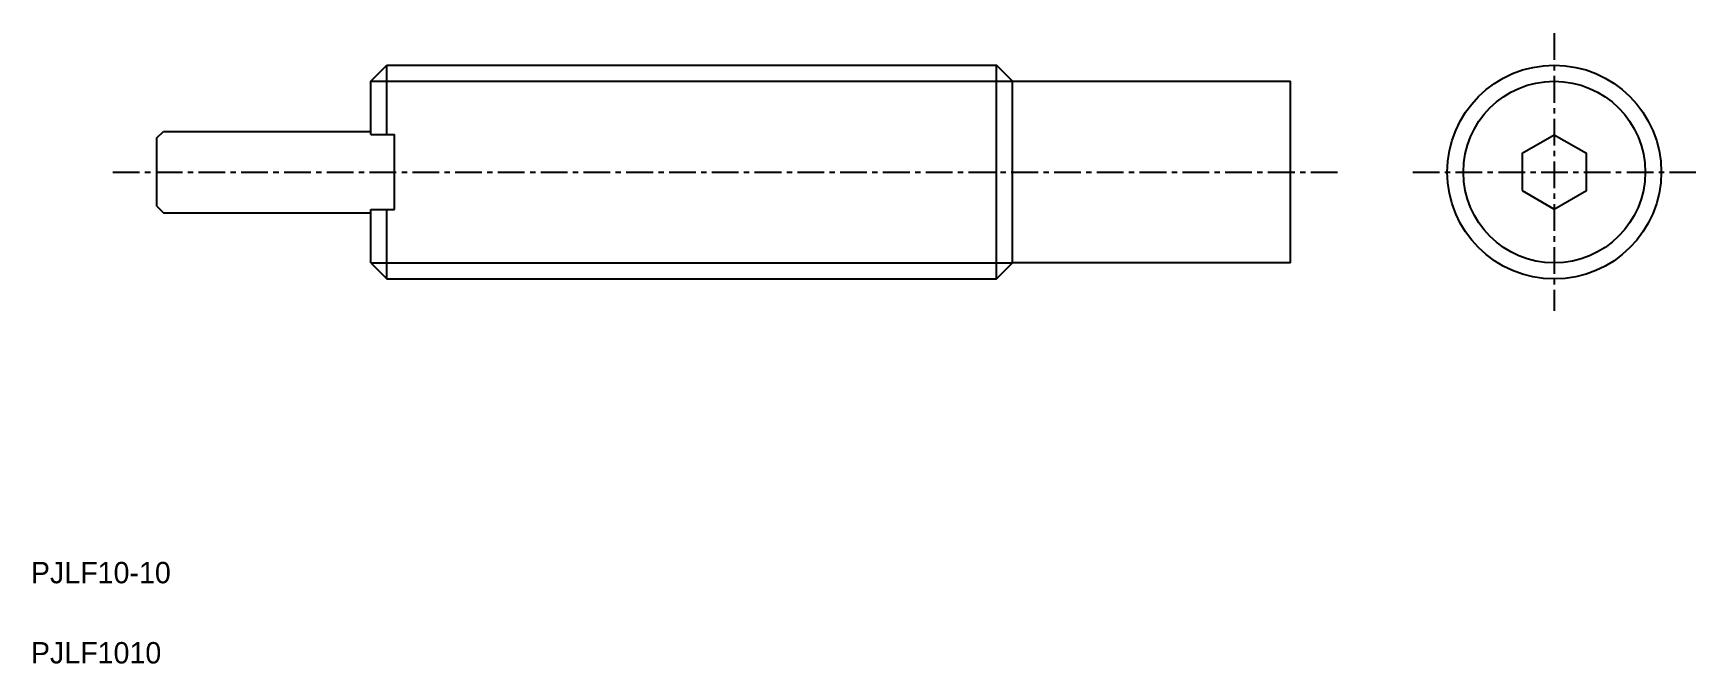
# Model space of a CAD drawing. Extents: x 6.6 to 84.3, y 6.5 to 36.
import ezdxf

# ---------------------------------------------------------------- set-up
doc = ezdxf.new("R2010")
doc.units = 0
doc.linetypes.add('CENTER', pattern=[2, 1.25, -0.25, 0.25, -0.25])
doc.layers.get('0').update_dxf_attribs({"linetype": 'CONTINUOUS'})
doc.layers.add('CENTER', color=1, linetype='CENTER')

msp = doc.modelspace()

# ---------------------------------------------------------------- linework, layer by layer
at = {"color": 7, "linetype": 'CONTINUOUS'}
for p, q in [((22.383, 33.718), (23.133, 34.468)), ((23.133, 34.468), (51.633, 34.468)), ((23.133, 31.218), (23.133, 34.468)), ((51.633, 24.468), (51.633, 34.468)), ((52.383, 33.718), (51.633, 34.468)), ((22.383, 31.218), (22.383, 33.718)), ((52.383, 25.218), (52.383, 33.718)), ((52.383, 33.718), (65.383, 33.718)), ((65.383, 25.218), (65.383, 33.718)), ((12.383, 31.068), (12.683, 31.368)), ((12.683, 31.368), (22.383, 31.368)), ((22.383, 31.218), (23.483, 31.218)), ((23.483, 27.718), (23.483, 31.218)), ((12.383, 27.868), (12.383, 31.068)), ((12.383, 27.868), (12.683, 27.568)), ((12.683, 27.568), (22.383, 27.568)), ((22.383, 27.718), (23.483, 27.718)), ((22.383, 25.218), (22.383, 27.718)), ((23.133, 24.468), (23.133, 27.718)), ((22.383, 25.218), (23.133, 24.468)), ((51.633, 24.468), (52.383, 25.218)), ((65.383, 25.218), (52.383, 25.218)), ((23.133, 24.468), (51.633, 24.468))]:
    msp.add_line(p, q, dxfattribs=at)
at = {"color": 3, "linetype": 'CONTINUOUS'}
for p, q in [((22.383, 33.718), (52.383, 33.718)), ((22.383, 25.218), (52.383, 25.218))]:
    msp.add_line(p, q, dxfattribs=at)
at = {"color": 7, "linetype": 'CONTINUOUS'}
msp.add_lwpolyline([(76.208, 28.602), (77.708, 27.736), (79.208, 28.602), (79.208, 30.334), (77.708, 31.2), (76.208, 30.334)], close=True, dxfattribs=at)
msp.add_circle((77.708, 29.468), 5, dxfattribs=at)
at = {"color": 3, "linetype": 'CONTINUOUS'}
msp.add_circle((77.708, 29.468), 4.25, dxfattribs=at)
at = {"layer": 'CENTER', "color": 1, "linetype": 'CENTER'}
for p, q in [((77.708, 35.962), (77.708, 22.974)), ((10.323, 29.468), (67.612, 29.468)), ((71.093, 29.468), (84.322, 29.468))]:
    msp.add_line(p, q, dxfattribs=at)

# ---------------------------------------------------------------- texts
at = {"color": 7, "linetype": 'CONTINUOUS'}
for s, p in [('PJLF10-10', (6.489, 10.232)), ('PJLF1010', (6.489, 6.482))]:
    msp.add_text(s, height=1, dxfattribs=at).set_placement(p)

doc.saveas('drawing.dxf')
